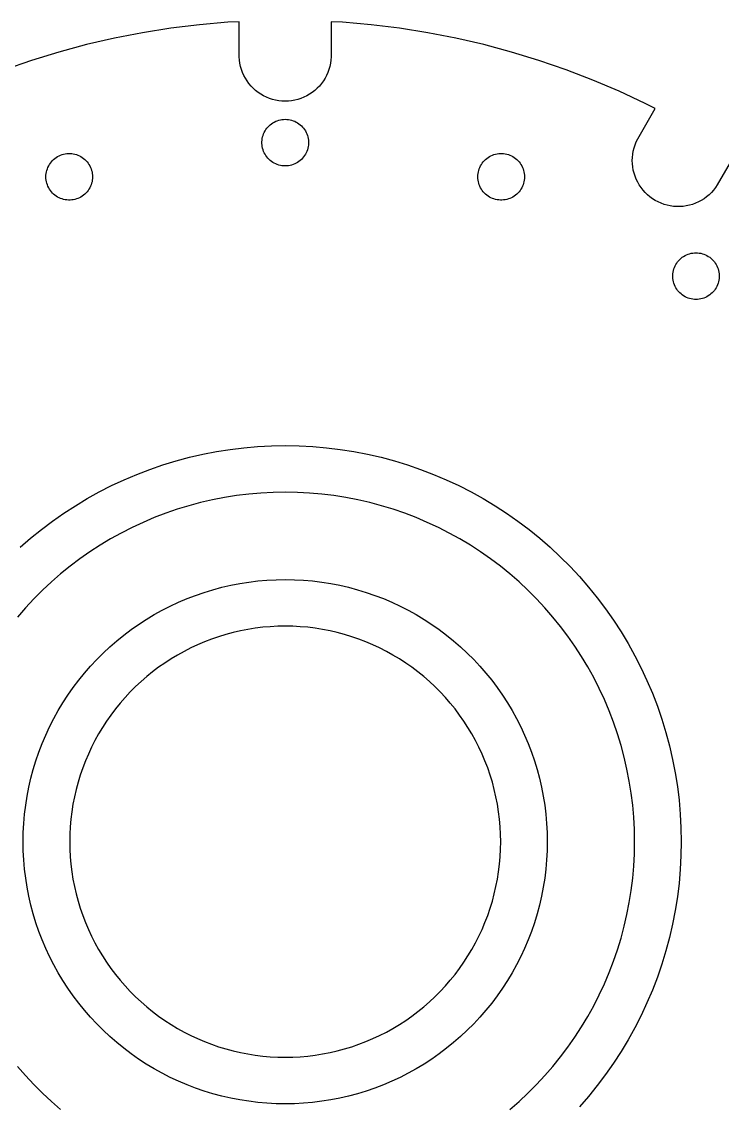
# Model space of a CAD drawing. Header units: metres. Extents: x -85 to 85, y -85 to 155.
# Drawn here: x -22.6 to 37.5, y -22.6 to 70.4 of the extents above; entities that cross this region are included whole.
import ezdxf

# ---------------------------------------------------------------- set-up
doc = ezdxf.new("R2010")
doc.units = ezdxf.units.M

msp = doc.modelspace()

# ---------------------------------------------------------------- linework, layer by layer
for p, q in [((-9.8117, 69.8139), (-12.2422, 69.4289)), ((-7.36926, 70.1138), (-9.8117, 69.8139)), ((-4.91783, 70.3283), (-7.36926, 70.1138)), ((-3.94759, 70.3791), (-4.91783, 70.3283)), ((-3.94759, 67.3621), (-3.94759, 70.3791)), ((4.91783, 70.3283), (3.94759, 70.3791)), ((3.94759, 70.3791), (3.94759, 67.3621)), ((7.36926, 70.1138), (4.91783, 70.3283)), ((9.8117, 69.8139), (7.36926, 70.1138)), ((12.2422, 69.4289), (9.8117, 69.8139)), ((-14.6578, 68.9594), (-17.0555, 68.4058)), ((-12.2422, 69.4289), (-14.6578, 68.9594)), ((14.6578, 68.9594), (12.2422, 69.4289)), ((17.0555, 68.4058), (14.6578, 68.9594)), ((-17.0555, 68.4058), (-19.4324, 67.7689)), ((19.4324, 67.7689), (17.0555, 68.4058)), ((-21.7857, 67.0495), (-24.1124, 66.2483)), ((-19.4324, 67.7689), (-21.7857, 67.0495)), ((-3.92836, 67.0871), (-3.94759, 67.3621)), ((-3.88999, 66.8141), (-3.92836, 67.0871)), ((3.92836, 67.0871), (3.88999, 66.8141)), ((3.94759, 67.3621), (3.92836, 67.0871)), ((21.7857, 67.0495), (19.4324, 67.7689)), ((24.1124, 66.2483), (21.7857, 67.0495)), ((-3.83267, 66.5444), (-3.88999, 66.8141)), ((-3.75667, 66.2794), (-3.83267, 66.5444)), ((-3.66238, 66.0203), (-3.75667, 66.2794)), ((3.75667, 66.2794), (3.66238, 66.0203)), ((3.83267, 66.5444), (3.75667, 66.2794)), ((3.88999, 66.8141), (3.83267, 66.5444)), ((26.4098, 65.3665), (24.1124, 66.2483)), ((-3.55024, 65.7684), (-3.66238, 66.0203)), ((-3.4208, 65.525), (-3.55024, 65.7684)), ((-3.2747, 65.2912), (-3.4208, 65.525)), ((-3.11264, 65.0681), (-3.2747, 65.2912)), ((3.2747, 65.2912), (3.11264, 65.0681)), ((3.4208, 65.525), (3.2747, 65.2912)), ((3.55024, 65.7684), (3.4208, 65.525)), ((3.66238, 66.0203), (3.55024, 65.7684)), ((28.6749, 64.405), (26.4098, 65.3665)), ((-2.93542, 64.8569), (-3.11264, 65.0681)), ((-2.7439, 64.6586), (-2.93542, 64.8569)), ((-2.53901, 64.4741), (-2.7439, 64.6586)), ((-2.32175, 64.3044), (-2.53901, 64.4741)), ((-2.09318, 64.1502), (-2.32175, 64.3044)), ((2.32175, 64.3044), (2.09318, 64.1502)), ((2.53901, 64.4741), (2.32175, 64.3044)), ((2.7439, 64.6586), (2.53901, 64.4741)), ((2.93542, 64.8569), (2.7439, 64.6586)), ((3.11264, 65.0681), (2.93542, 64.8569)), ((30.9052, 63.365), (28.6749, 64.405)), ((-1.85441, 64.0124), (-2.09318, 64.1502)), ((-1.60661, 63.8915), (-1.85441, 64.0124)), ((-1.35098, 63.7882), (-1.60661, 63.8915)), ((-1.08877, 63.703), (-1.35098, 63.7882)), ((-0.821251, 63.6363), (-1.08877, 63.703)), ((-0.549733, 63.5884), (-0.821251, 63.6363)), ((-0.275537, 63.5596), (-0.549733, 63.5884)), ((0, 63.55), (-0.275537, 63.5596)), ((0.275537, 63.5596), (0, 63.55)), ((0.549733, 63.5884), (0.275537, 63.5596)), ((0.821251, 63.6363), (0.549733, 63.5884)), ((1.08877, 63.703), (0.821251, 63.6363)), ((1.35098, 63.7882), (1.08877, 63.703)), ((1.60661, 63.8915), (1.35098, 63.7882)), ((1.85441, 64.0124), (1.60661, 63.8915)), ((2.09318, 64.1502), (1.85441, 64.0124)), ((31.7708, 62.9239), (30.9052, 63.365)), ((30.2624, 60.3111), (31.7708, 62.9239)), ((-1.48629, 61.3383), (-1.38932, 61.4387)), ((-1.38932, 61.4387), (-1.28557, 61.5321)), ((-1.28557, 61.5321), (-1.17557, 61.618)), ((-1.17557, 61.618), (-1.05984, 61.6961)), ((-1.05984, 61.6961), (-0.938943, 61.7659)), ((-0.938943, 61.7659), (-0.813473, 61.8271)), ((-0.813473, 61.8271), (-0.68404, 61.8794)), ((-0.68404, 61.8794), (-0.551274, 61.9225)), ((-0.551274, 61.9225), (-0.415823, 61.9563)), ((-0.415823, 61.9563), (-0.278346, 61.9805)), ((-0.278346, 61.9805), (-0.139512, 61.9951)), ((-0.139512, 61.9951), (0, 62)), ((0, 62), (0.139512, 61.9951)), ((0.139512, 61.9951), (0.278346, 61.9805)), ((0.278346, 61.9805), (0.415823, 61.9563)), ((0.415823, 61.9563), (0.551274, 61.9225)), ((0.551274, 61.9225), (0.68404, 61.8794)), ((0.68404, 61.8794), (0.813473, 61.8271)), ((0.813473, 61.8271), (0.938943, 61.7659)), ((0.938943, 61.7659), (1.05984, 61.6961)), ((1.05984, 61.6961), (1.17557, 61.618)), ((1.17557, 61.618), (1.28557, 61.5321)), ((1.28557, 61.5321), (1.38932, 61.4387)), ((1.38932, 61.4387), (1.48629, 61.3383)), ((-1.96961, 60.3473), (-1.94059, 60.4838)), ((-1.94059, 60.4838), (-1.90211, 60.618)), ((-1.90211, 60.618), (-1.85437, 60.7492)), ((-1.85437, 60.7492), (-1.79759, 60.8767)), ((-1.79759, 60.8767), (-1.73205, 61)), ((-1.73205, 61), (-1.65807, 61.1184)), ((-1.65807, 61.1184), (-1.57602, 61.2313)), ((-1.57602, 61.2313), (-1.48629, 61.3383)), ((1.48629, 61.3383), (1.57602, 61.2313)), ((1.57602, 61.2313), (1.65807, 61.1184)), ((1.65807, 61.1184), (1.73205, 61)), ((1.73205, 61), (1.79759, 60.8767)), ((1.79759, 60.8767), (1.85437, 60.7492)), ((1.85437, 60.7492), (1.90211, 60.618)), ((1.90211, 60.618), (1.94059, 60.4838)), ((1.94059, 60.4838), (1.96961, 60.3473)), ((-1.99878, 60.0698), (-1.98904, 60.2091)), ((-1.99878, 59.9302), (-1.99878, 60.0698)), ((-1.98904, 59.7909), (-1.99878, 59.9302)), ((-1.98904, 60.2091), (-1.96961, 60.3473)), ((-1.96961, 59.6527), (-1.98904, 59.7909)), ((-1.94059, 59.5162), (-1.96961, 59.6527)), ((1.96961, 59.6527), (1.94059, 59.5162)), ((1.96961, 60.3473), (1.98904, 60.2091)), ((1.98904, 59.7909), (1.96961, 59.6527)), ((1.98904, 60.2091), (1.99878, 60.0698)), ((1.99878, 59.9302), (1.98904, 59.7909)), ((1.99878, 60.0698), (1.99878, 59.9302)), ((29.8863, 59.278), (29.953, 59.5455)), ((29.953, 59.5455), (30.0382, 59.8077)), ((30.0382, 59.8077), (30.1415, 60.0633)), ((30.1415, 60.0633), (30.2624, 60.3111)), ((-19.8793, 58.5497), (-19.7723, 58.6394)), ((-19.7723, 58.6394), (-19.6594, 58.7215)), ((-19.6594, 58.7215), (-19.541, 58.7954)), ((-19.541, 58.7954), (-19.4178, 58.861)), ((-19.4178, 58.861), (-19.2902, 58.9178)), ((-19.2902, 58.9178), (-19.1591, 58.9655)), ((-19.1591, 58.9655), (-19.0249, 59.004)), ((-19.0249, 59.004), (-18.8883, 59.033)), ((-18.8883, 59.033), (-18.7501, 59.0524)), ((-18.7501, 59.0524), (-18.6108, 59.0622)), ((-18.6108, 59.0622), (-18.4712, 59.0622)), ((-18.4712, 59.0622), (-18.332, 59.0524)), ((-18.332, 59.0524), (-18.1937, 59.033)), ((-18.1937, 59.033), (-18.0572, 59.004)), ((-18.0572, 59.004), (-17.923, 58.9655)), ((-17.923, 58.9655), (-17.7918, 58.9178)), ((-17.7918, 58.9178), (-17.6643, 58.861)), ((-17.6643, 58.861), (-17.541, 58.7954)), ((-17.541, 58.7954), (-17.4226, 58.7215)), ((-17.4226, 58.7215), (-17.3097, 58.6394)), ((-17.3097, 58.6394), (-17.2028, 58.5497)), ((-1.90211, 59.382), (-1.94059, 59.5162)), ((-1.85437, 59.2508), (-1.90211, 59.382)), ((-1.79759, 59.1233), (-1.85437, 59.2508)), ((-1.73205, 59), (-1.79759, 59.1233)), ((-1.65807, 58.8816), (-1.73205, 59)), ((-1.57602, 58.7687), (-1.65807, 58.8816)), ((-1.48629, 58.6617), (-1.57602, 58.7687)), ((-1.38932, 58.5613), (-1.48629, 58.6617)), ((1.48629, 58.6617), (1.38932, 58.5613)), ((1.57602, 58.7687), (1.48629, 58.6617)), ((1.65807, 58.8816), (1.57602, 58.7687)), ((1.73205, 59), (1.65807, 58.8816)), ((1.79759, 59.1233), (1.73205, 59)), ((1.85437, 59.2508), (1.79759, 59.1233)), ((1.90211, 59.382), (1.85437, 59.2508)), ((1.94059, 59.5162), (1.90211, 59.382)), ((17.2028, 58.5497), (17.3097, 58.6394)), ((17.3097, 58.6394), (17.4226, 58.7215)), ((17.4226, 58.7215), (17.541, 58.7954)), ((17.541, 58.7954), (17.6643, 58.861)), ((17.6643, 58.861), (17.7918, 58.9178)), ((17.7918, 58.9178), (17.923, 58.9655)), ((17.923, 58.9655), (18.0572, 59.004)), ((18.0572, 59.004), (18.1937, 59.033)), ((18.1937, 59.033), (18.332, 59.0524)), ((18.332, 59.0524), (18.4712, 59.0622)), ((18.4712, 59.0622), (18.6108, 59.0622)), ((18.6108, 59.0622), (18.7501, 59.0524)), ((18.7501, 59.0524), (18.8883, 59.033)), ((18.8883, 59.033), (19.0249, 59.004)), ((19.0249, 59.004), (19.1591, 58.9655)), ((19.1591, 58.9655), (19.2902, 58.9178)), ((19.2902, 58.9178), (19.4178, 58.861)), ((19.4178, 58.861), (19.541, 58.7954)), ((19.541, 58.7954), (19.6594, 58.7215)), ((19.6594, 58.7215), (19.7723, 58.6394)), ((19.7723, 58.6394), (19.8793, 58.5497)), ((29.8, 58.4567), (29.8096, 58.7323)), ((29.8096, 58.7323), (29.8384, 59.0064)), ((29.8384, 59.0064), (29.8863, 59.278)), ((38.6083, 58.9763), (37.0998, 56.3635)), ((-20.4635, 57.6147), (-20.4204, 57.7474)), ((-20.4204, 57.7474), (-20.3681, 57.8769)), ((-20.3681, 57.8769), (-20.3069, 58.0023)), ((-20.3069, 58.0023), (-20.2371, 58.1232)), ((-20.2371, 58.1232), (-20.1591, 58.239)), ((-20.1591, 58.239), (-20.0731, 58.349)), ((-20.0731, 58.349), (-19.9797, 58.4527)), ((-19.9797, 58.4527), (-19.8793, 58.5497)), ((-17.2028, 58.5497), (-17.1023, 58.4527)), ((-17.1023, 58.4527), (-17.0089, 58.349)), ((-17.0089, 58.349), (-16.923, 58.239)), ((-16.923, 58.239), (-16.8449, 58.1232)), ((-16.8449, 58.1232), (-16.7751, 58.0023)), ((-16.7751, 58.0023), (-16.7139, 57.8769)), ((-16.7139, 57.8769), (-16.6616, 57.7474)), ((-16.6616, 57.7474), (-16.6185, 57.6147)), ((-1.28557, 58.4679), (-1.38932, 58.5613)), ((-1.17557, 58.382), (-1.28557, 58.4679)), ((-1.05984, 58.3039), (-1.17557, 58.382)), ((-0.938943, 58.2341), (-1.05984, 58.3039)), ((-0.813473, 58.1729), (-0.938943, 58.2341)), ((-0.68404, 58.1206), (-0.813473, 58.1729)), ((-0.551274, 58.0775), (-0.68404, 58.1206)), ((-0.415823, 58.0437), (-0.551274, 58.0775)), ((-0.278346, 58.0195), (-0.415823, 58.0437)), ((-0.139512, 58.0049), (-0.278346, 58.0195)), ((0, 58), (-0.139512, 58.0049)), ((0.139512, 58.0049), (0, 58)), ((0.278346, 58.0195), (0.139512, 58.0049)), ((0.415823, 58.0437), (0.278346, 58.0195)), ((0.551274, 58.0775), (0.415823, 58.0437)), ((0.68404, 58.1206), (0.551274, 58.0775)), ((0.813473, 58.1729), (0.68404, 58.1206)), ((0.938943, 58.2341), (0.813473, 58.1729)), ((1.05984, 58.3039), (0.938943, 58.2341)), ((1.17557, 58.382), (1.05984, 58.3039)), ((1.28557, 58.4679), (1.17557, 58.382)), ((1.38932, 58.5613), (1.28557, 58.4679)), ((16.6185, 57.6147), (16.6616, 57.7474)), ((16.6616, 57.7474), (16.7139, 57.8769)), ((16.7139, 57.8769), (16.7751, 58.0023)), ((16.7751, 58.0023), (16.8449, 58.1232)), ((16.8449, 58.1232), (16.923, 58.239)), ((16.923, 58.239), (17.0089, 58.349)), ((17.0089, 58.349), (17.1023, 58.4527)), ((17.1023, 58.4527), (17.2028, 58.5497)), ((19.8793, 58.5497), (19.9797, 58.4527)), ((19.9797, 58.4527), (20.0731, 58.349)), ((20.0731, 58.349), (20.1591, 58.239)), ((20.1591, 58.239), (20.2371, 58.1232)), ((20.2371, 58.1232), (20.3069, 58.0023)), ((20.3069, 58.0023), (20.3681, 57.8769)), ((20.3681, 57.8769), (20.4204, 57.7474)), ((20.4204, 57.7474), (20.4635, 57.6147)), ((29.8096, 58.1812), (29.8, 58.4567)), ((29.8384, 57.907), (29.8096, 58.1812)), ((29.8863, 57.6355), (29.8384, 57.907)), ((-20.541, 57.0634), (-20.5361, 57.2029)), ((-20.5361, 56.9239), (-20.541, 57.0634)), ((-20.5361, 57.2029), (-20.5216, 57.3417)), ((-20.5216, 56.785), (-20.5361, 56.9239)), ((-20.5216, 57.3417), (-20.4973, 57.4792)), ((-20.4973, 56.6476), (-20.5216, 56.785)), ((-20.4973, 57.4792), (-20.4635, 57.6147)), ((-16.6185, 57.6147), (-16.5847, 57.4792)), ((-16.5847, 57.4792), (-16.5605, 57.3417)), ((-16.5605, 56.785), (-16.5847, 56.6476)), ((-16.5605, 57.3417), (-16.5459, 57.2029)), ((-16.5459, 56.9239), (-16.5605, 56.785)), ((-16.5459, 57.2029), (-16.541, 57.0634)), ((-16.541, 57.0634), (-16.5459, 56.9239)), ((16.541, 57.0634), (16.5459, 57.2029)), ((16.5459, 56.9239), (16.541, 57.0634)), ((16.5459, 57.2029), (16.5605, 57.3417)), ((16.5605, 56.785), (16.5459, 56.9239)), ((16.5605, 57.3417), (16.5847, 57.4792)), ((16.5847, 56.6476), (16.5605, 56.785)), ((16.5847, 57.4792), (16.6185, 57.6147)), ((20.4635, 57.6147), (20.4973, 57.4792)), ((20.4973, 57.4792), (20.5216, 57.3417)), ((20.5216, 56.785), (20.4973, 56.6476)), ((20.5216, 57.3417), (20.5361, 57.2029)), ((20.5361, 56.9239), (20.5216, 56.785)), ((20.5361, 57.2029), (20.541, 57.0634)), ((20.541, 57.0634), (20.5361, 56.9239)), ((29.953, 57.3679), (29.8863, 57.6355)), ((30.0382, 57.1057), (29.953, 57.3679)), ((30.1415, 56.8501), (30.0382, 57.1057)), ((30.2624, 56.6023), (30.1415, 56.8501)), ((-20.4635, 56.5121), (-20.4973, 56.6476)), ((-20.4204, 56.3794), (-20.4635, 56.5121)), ((-20.3681, 56.2499), (-20.4204, 56.3794)), ((-20.3069, 56.1244), (-20.3681, 56.2499)), ((-20.2371, 56.0036), (-20.3069, 56.1244)), ((-20.1591, 55.8878), (-20.2371, 56.0036)), ((-20.0731, 55.7778), (-20.1591, 55.8878)), ((-16.923, 55.8878), (-17.0089, 55.7778)), ((-16.8449, 56.0036), (-16.923, 55.8878)), ((-16.7751, 56.1244), (-16.8449, 56.0036)), ((-16.7139, 56.2499), (-16.7751, 56.1244)), ((-16.6616, 56.3794), (-16.7139, 56.2499)), ((-16.6185, 56.5121), (-16.6616, 56.3794)), ((-16.5847, 56.6476), (-16.6185, 56.5121)), ((16.6185, 56.5121), (16.5847, 56.6476)), ((16.6616, 56.3794), (16.6185, 56.5121)), ((16.7139, 56.2499), (16.6616, 56.3794)), ((16.7751, 56.1244), (16.7139, 56.2499)), ((16.8449, 56.0036), (16.7751, 56.1244)), ((16.923, 55.8878), (16.8449, 56.0036)), ((17.0089, 55.7778), (16.923, 55.8878)), ((20.1591, 55.8878), (20.0731, 55.7778)), ((20.2371, 56.0036), (20.1591, 55.8878)), ((20.3069, 56.1244), (20.2371, 56.0036)), ((20.3681, 56.2499), (20.3069, 56.1244)), ((20.4204, 56.3794), (20.3681, 56.2499)), ((20.4635, 56.5121), (20.4204, 56.3794)), ((20.4973, 56.6476), (20.4635, 56.5121)), ((30.4002, 56.3635), (30.2624, 56.6023)), ((30.5544, 56.135), (30.4002, 56.3635)), ((30.7241, 55.9177), (30.5544, 56.135)), ((30.9086, 55.7128), (30.7241, 55.9177)), ((36.7759, 55.9177), (36.5914, 55.7128)), ((36.9456, 56.135), (36.7759, 55.9177)), ((37.0998, 56.3635), (36.9456, 56.135)), ((-19.9797, 55.6741), (-20.0731, 55.7778)), ((-19.8793, 55.5771), (-19.9797, 55.6741)), ((-19.7723, 55.4874), (-19.8793, 55.5771)), ((-19.6594, 55.4053), (-19.7723, 55.4874)), ((-19.541, 55.3313), (-19.6594, 55.4053)), ((-19.4178, 55.2658), (-19.541, 55.3313)), ((-19.2902, 55.209), (-19.4178, 55.2658)), ((-19.1591, 55.1613), (-19.2902, 55.209)), ((-19.0249, 55.1228), (-19.1591, 55.1613)), ((-18.8883, 55.0938), (-19.0249, 55.1228)), ((-18.7501, 55.0743), (-18.8883, 55.0938)), ((-18.6108, 55.0646), (-18.7501, 55.0743)), ((-18.4712, 55.0646), (-18.6108, 55.0646)), ((-18.332, 55.0743), (-18.4712, 55.0646)), ((-18.1937, 55.0938), (-18.332, 55.0743)), ((-18.0572, 55.1228), (-18.1937, 55.0938)), ((-17.923, 55.1613), (-18.0572, 55.1228)), ((-17.7918, 55.209), (-17.923, 55.1613)), ((-17.6643, 55.2658), (-17.7918, 55.209)), ((-17.541, 55.3313), (-17.6643, 55.2658)), ((-17.4226, 55.4053), (-17.541, 55.3313)), ((-17.3097, 55.4874), (-17.4226, 55.4053)), ((-17.2028, 55.5771), (-17.3097, 55.4874)), ((-17.1023, 55.6741), (-17.2028, 55.5771)), ((-17.0089, 55.7778), (-17.1023, 55.6741)), ((17.1023, 55.6741), (17.0089, 55.7778)), ((17.2028, 55.5771), (17.1023, 55.6741)), ((17.3097, 55.4874), (17.2028, 55.5771)), ((17.4226, 55.4053), (17.3097, 55.4874)), ((17.541, 55.3313), (17.4226, 55.4053)), ((17.6643, 55.2658), (17.541, 55.3313)), ((17.7918, 55.209), (17.6643, 55.2658)), ((17.923, 55.1613), (17.7918, 55.209)), ((18.0572, 55.1228), (17.923, 55.1613)), ((18.1937, 55.0938), (18.0572, 55.1228)), ((18.332, 55.0743), (18.1937, 55.0938)), ((18.4712, 55.0646), (18.332, 55.0743)), ((18.6108, 55.0646), (18.4712, 55.0646)), ((18.7501, 55.0743), (18.6108, 55.0646)), ((18.8883, 55.0938), (18.7501, 55.0743)), ((19.0249, 55.1228), (18.8883, 55.0938)), ((19.1591, 55.1613), (19.0249, 55.1228)), ((19.2902, 55.209), (19.1591, 55.1613)), ((19.4178, 55.2658), (19.2902, 55.209)), ((19.541, 55.3313), (19.4178, 55.2658)), ((19.6594, 55.4053), (19.541, 55.3313)), ((19.7723, 55.4874), (19.6594, 55.4053)), ((19.8793, 55.5771), (19.7723, 55.4874)), ((19.9797, 55.6741), (19.8793, 55.5771)), ((20.0731, 55.7778), (19.9797, 55.6741)), ((31.1069, 55.5213), (30.9086, 55.7128)), ((31.3181, 55.3441), (31.1069, 55.5213)), ((31.5412, 55.182), (31.3181, 55.3441)), ((31.775, 55.0359), (31.5412, 55.182)), ((32.0184, 54.9065), (31.775, 55.0359)), ((32.2703, 54.7943), (32.0184, 54.9065)), ((35.4816, 54.9065), (35.2297, 54.7943)), ((35.725, 55.0359), (35.4816, 54.9065)), ((35.9588, 55.182), (35.725, 55.0359)), ((36.1819, 55.3441), (35.9588, 55.182)), ((36.3931, 55.5213), (36.1819, 55.3441)), ((36.5914, 55.7128), (36.3931, 55.5213)), ((32.5294, 54.7), (32.2703, 54.7943)), ((32.7944, 54.624), (32.5294, 54.7)), ((33.0641, 54.5667), (32.7944, 54.624)), ((33.3371, 54.5284), (33.0641, 54.5667)), ((33.6121, 54.5091), (33.3371, 54.5284)), ((33.8879, 54.5091), (33.6121, 54.5091)), ((34.1629, 54.5284), (33.8879, 54.5091)), ((34.4359, 54.5667), (34.1629, 54.5284)), ((34.7056, 54.624), (34.4359, 54.5667)), ((34.9706, 54.7), (34.7056, 54.624)), ((35.2297, 54.7943), (34.9706, 54.7)), ((34.0915, 50.1591), (34.2073, 50.2371)), ((34.2073, 50.2371), (34.3282, 50.3069)), ((34.3282, 50.3069), (34.4536, 50.3681)), ((34.4536, 50.3681), (34.5831, 50.4204)), ((34.5831, 50.4204), (34.7158, 50.4635)), ((34.7158, 50.4635), (34.8513, 50.4973)), ((34.8513, 50.4973), (34.9888, 50.5216)), ((34.9888, 50.5216), (35.1276, 50.5361)), ((35.1276, 50.5361), (35.2671, 50.541)), ((35.2671, 50.541), (35.4066, 50.5361)), ((35.4066, 50.5361), (35.5455, 50.5216)), ((35.5455, 50.5216), (35.6829, 50.4973)), ((35.6829, 50.4973), (35.8184, 50.4635)), ((35.8184, 50.4635), (35.9512, 50.4204)), ((35.9512, 50.4204), (36.0806, 50.3681)), ((36.0806, 50.3681), (36.2061, 50.3069)), ((36.2061, 50.3069), (36.327, 50.2371)), ((36.327, 50.2371), (36.4427, 50.1591)), ((33.4127, 49.2902), (33.4695, 49.4178)), ((33.4695, 49.4178), (33.5351, 49.541)), ((33.5351, 49.541), (33.609, 49.6594)), ((33.609, 49.6594), (33.6911, 49.7723)), ((33.6911, 49.7723), (33.7808, 49.8793)), ((33.7808, 49.8793), (33.8778, 49.9797)), ((33.8778, 49.9797), (33.9815, 50.0731)), ((33.9815, 50.0731), (34.0915, 50.1591)), ((36.4427, 50.1591), (36.5527, 50.0731)), ((36.5527, 50.0731), (36.6564, 49.9797)), ((36.6564, 49.9797), (36.7534, 49.8793)), ((36.7534, 49.8793), (36.8431, 49.7723)), ((36.8431, 49.7723), (36.9252, 49.6594)), ((36.9252, 49.6594), (36.9992, 49.541)), ((36.9992, 49.541), (37.0647, 49.4178)), ((37.0647, 49.4178), (37.1215, 49.2902)), ((33.2683, 48.6108), (33.2781, 48.7501)), ((33.2683, 48.4712), (33.2683, 48.6108)), ((33.2781, 48.332), (33.2683, 48.4712)), ((33.2781, 48.7501), (33.2975, 48.8883)), ((33.2975, 48.8883), (33.3265, 49.0249)), ((33.3265, 49.0249), (33.365, 49.1591)), ((33.365, 49.1591), (33.4127, 49.2902)), ((37.1215, 49.2902), (37.1692, 49.1591)), ((37.1692, 49.1591), (37.2077, 49.0249)), ((37.2077, 49.0249), (37.2367, 48.8883)), ((37.2367, 48.8883), (37.2562, 48.7501)), ((37.2562, 48.7501), (37.2659, 48.6108)), ((37.2659, 48.4712), (37.2562, 48.332)), ((37.2659, 48.6108), (37.2659, 48.4712)), ((33.2975, 48.1937), (33.2781, 48.332)), ((33.3265, 48.0572), (33.2975, 48.1937)), ((33.365, 47.923), (33.3265, 48.0572)), ((33.4127, 47.7918), (33.365, 47.923)), ((33.4695, 47.6643), (33.4127, 47.7918)), ((33.5351, 47.541), (33.4695, 47.6643)), ((33.609, 47.4226), (33.5351, 47.541)), ((36.9992, 47.541), (36.9252, 47.4226)), ((37.0647, 47.6643), (36.9992, 47.541)), ((37.1215, 47.7918), (37.0647, 47.6643)), ((37.1692, 47.923), (37.1215, 47.7918)), ((37.2077, 48.0572), (37.1692, 47.923)), ((37.2367, 48.1937), (37.2077, 48.0572)), ((37.2562, 48.332), (37.2367, 48.1937)), ((33.6911, 47.3097), (33.609, 47.4226)), ((33.7808, 47.2028), (33.6911, 47.3097)), ((33.8778, 47.1023), (33.7808, 47.2028)), ((33.9815, 47.0089), (33.8778, 47.1023)), ((34.0915, 46.923), (33.9815, 47.0089)), ((34.2073, 46.8449), (34.0915, 46.923)), ((34.3282, 46.7751), (34.2073, 46.8449)), ((34.4536, 46.7139), (34.3282, 46.7751)), ((34.5831, 46.6616), (34.4536, 46.7139)), ((34.7158, 46.6185), (34.5831, 46.6616)), ((34.8513, 46.5847), (34.7158, 46.6185)), ((34.9888, 46.5605), (34.8513, 46.5847)), ((35.1276, 46.5459), (34.9888, 46.5605)), ((35.2671, 46.541), (35.1276, 46.5459)), ((35.4066, 46.5459), (35.2671, 46.541)), ((35.5455, 46.5605), (35.4066, 46.5459)), ((35.6829, 46.5847), (35.5455, 46.5605)), ((35.8184, 46.6185), (35.6829, 46.5847)), ((35.9512, 46.6616), (35.8184, 46.6185)), ((36.0806, 46.7139), (35.9512, 46.6616)), ((36.2061, 46.7751), (36.0806, 46.7139)), ((36.327, 46.8449), (36.2061, 46.7751)), ((36.4427, 46.923), (36.327, 46.8449)), ((36.5527, 47.0089), (36.4427, 46.923)), ((36.6564, 47.1023), (36.5527, 47.0089)), ((36.7534, 47.2028), (36.6564, 47.1023)), ((36.8431, 47.3097), (36.7534, 47.2028)), ((36.9252, 47.4226), (36.8431, 47.3097)), ((-7.069, 33.257), (-5.90404, 33.4835)), ((-5.90404, 33.4835), (-4.73188, 33.6691)), ((-4.73188, 33.6691), (-3.55397, 33.8137)), ((-3.55397, 33.8137), (-2.37172, 33.9172)), ((-2.37172, 33.9172), (-1.18658, 33.9793)), ((-1.18658, 33.9793), (0, 34)), ((0, 34), (1.18658, 33.9793)), ((1.18658, 33.9793), (2.37172, 33.9172)), ((2.37172, 33.9172), (3.55397, 33.8137)), ((3.55397, 33.8137), (4.73188, 33.6691)), ((4.73188, 33.6691), (5.90404, 33.4835)), ((5.90404, 33.4835), (7.069, 33.257)), ((-10.5066, 32.3359), (-9.37167, 32.6829)), ((-9.37167, 32.6829), (-8.22534, 32.9901)), ((-8.22534, 32.9901), (-7.069, 33.257)), ((7.069, 33.257), (8.22534, 32.9901)), ((8.22534, 32.9901), (9.37167, 32.6829)), ((9.37167, 32.6829), (10.5066, 32.3359)), ((-12.7366, 31.5243), (-11.6287, 31.9495)), ((-11.6287, 31.9495), (-10.5066, 32.3359)), ((10.5066, 32.3359), (11.6287, 31.9495)), ((11.6287, 31.9495), (12.7366, 31.5243)), ((-14.9046, 30.559), (-13.829, 31.0605)), ((-13.829, 31.0605), (-12.7366, 31.5243)), ((12.7366, 31.5243), (13.829, 31.0605)), ((13.829, 31.0605), (14.9046, 30.559)), ((-17, 29.4449), (-15.962, 30.0202)), ((-15.962, 30.0202), (-14.9046, 30.559)), ((-3.13585, 29.8357), (-4.17519, 29.708)), ((-2.09269, 29.9269), (-3.13585, 29.8357)), ((-1.04698, 29.9817), (-2.09269, 29.9269)), ((0, 30), (-1.04698, 29.9817)), ((1.04698, 29.9817), (0, 30)), ((2.09269, 29.9269), (1.04698, 29.9817)), ((3.13585, 29.8357), (2.09269, 29.9269)), ((4.17519, 29.708), (3.13585, 29.8357)), ((14.9046, 30.559), (15.962, 30.0202)), ((15.962, 30.0202), (17, 29.4449)), ((-19.0126, 28.1873), (-18.0173, 28.8336)), ((-18.0173, 28.8336), (-17, 29.4449)), ((-8.26912, 28.8379), (-9.27051, 28.5317)), ((-7.25766, 29.1089), (-8.26912, 28.8379)), ((-6.23735, 29.3444), (-7.25766, 29.1089)), ((-5.20944, 29.5442), (-6.23735, 29.3444)), ((-4.17519, 29.708), (-5.20944, 29.5442)), ((5.20944, 29.5442), (4.17519, 29.708)), ((6.23735, 29.3444), (5.20944, 29.5442)), ((7.25766, 29.1089), (6.23735, 29.3444)), ((8.26912, 28.8379), (7.25766, 29.1089)), ((9.27051, 28.5317), (8.26912, 28.8379)), ((17, 29.4449), (18.0173, 28.8336)), ((18.0173, 28.8336), (19.0126, 28.1873)), ((-19.9847, 27.5066), (-19.0126, 28.1873)), ((-10.2606, 28.1908), (-11.2382, 27.8155)), ((-9.27051, 28.5317), (-10.2606, 28.1908)), ((10.2606, 28.1908), (9.27051, 28.5317)), ((11.2382, 27.8155), (10.2606, 28.1908)), ((19.0126, 28.1873), (19.9847, 27.5066)), ((-20.9325, 26.7924), (-19.9847, 27.5066)), ((-12.2021, 27.4064), (-13.1511, 26.9638)), ((-11.2382, 27.8155), (-12.2021, 27.4064)), ((12.2021, 27.4064), (11.2382, 27.8155)), ((13.1511, 26.9638), (12.2021, 27.4064)), ((19.9847, 27.5066), (20.9325, 26.7924)), ((-22.7504, 25.2669), (-21.8548, 26.0455)), ((-21.8548, 26.0455), (-20.9325, 26.7924)), ((-14.0841, 26.4884), (-15, 25.9808)), ((-13.1511, 26.9638), (-14.0841, 26.4884)), ((14.0841, 26.4884), (13.1511, 26.9638)), ((15, 25.9808), (14.0841, 26.4884)), ((20.9325, 26.7924), (21.8548, 26.0455)), ((21.8548, 26.0455), (22.7504, 25.2669)), ((-15.8976, 25.4414), (-16.7758, 24.8711)), ((-15, 25.9808), (-15.8976, 25.4414)), ((15.8976, 25.4414), (15, 25.9808)), ((16.7758, 24.8711), (15.8976, 25.4414)), ((22.7504, 25.2669), (23.6184, 24.4576)), ((-17.6336, 24.2705), (-18.4698, 23.6403)), ((-16.7758, 24.8711), (-17.6336, 24.2705)), ((17.6336, 24.2705), (16.7758, 24.8711)), ((18.4698, 23.6403), (17.6336, 24.2705)), ((23.6184, 24.4576), (24.4576, 23.6184)), ((-18.4698, 23.6403), (-19.2836, 22.9813)), ((19.2836, 22.9813), (18.4698, 23.6403)), ((24.4576, 23.6184), (25.2669, 22.7504)), ((-19.2836, 22.9813), (-20.0739, 22.2943)), ((-3.13139, 22.281), (-2.35189, 22.3767)), ((-2.35189, 22.3767), (-1.56952, 22.4452)), ((-1.56952, 22.4452), (-0.785238, 22.4863)), ((-0.785238, 22.4863), (0, 22.5)), ((0, 22.5), (0.785238, 22.4863)), ((0.785238, 22.4863), (1.56952, 22.4452)), ((1.56952, 22.4452), (2.35189, 22.3767)), ((2.35189, 22.3767), (3.13139, 22.281)), ((20.0739, 22.2943), (19.2836, 22.9813)), ((25.2669, 22.7504), (26.0455, 21.8548)), ((-20.8398, 21.5802), (-21.5802, 20.8398)), ((-20.0739, 22.2943), (-20.8398, 21.5802)), ((-7.69545, 21.1431), (-6.95288, 21.3988)), ((-6.95288, 21.3988), (-6.20184, 21.6284)), ((-6.20184, 21.6284), (-5.44324, 21.8317)), ((-5.44324, 21.8317), (-4.67801, 22.0083)), ((-4.67801, 22.0083), (-3.90708, 22.1582)), ((-3.90708, 22.1582), (-3.13139, 22.281)), ((3.13139, 22.281), (3.90708, 22.1582)), ((3.90708, 22.1582), (4.67801, 22.0083)), ((4.67801, 22.0083), (5.44324, 21.8317)), ((5.44324, 21.8317), (6.20184, 21.6284)), ((6.20184, 21.6284), (6.95288, 21.3988)), ((6.95288, 21.3988), (7.69545, 21.1431)), ((20.8398, 21.5802), (20.0739, 22.2943)), ((21.5802, 20.8398), (20.8398, 21.5802)), ((26.0455, 21.8548), (26.7924, 20.9325)), ((-21.5802, 20.8398), (-22.2943, 20.0739)), ((-9.86335, 20.2229), (-9.15157, 20.5548)), ((-9.15157, 20.5548), (-8.42865, 20.8616)), ((-8.42865, 20.8616), (-7.69545, 21.1431)), ((7.69545, 21.1431), (8.42865, 20.8616)), ((8.42865, 20.8616), (9.15157, 20.5548)), ((9.15157, 20.5548), (9.86335, 20.2229)), ((22.2943, 20.0739), (21.5802, 20.8398)), ((26.7924, 20.9325), (27.5066, 19.9847)), ((-22.2943, 20.0739), (-22.9813, 19.2836)), ((-11.25, 19.4856), (-10.5631, 19.8663)), ((-10.5631, 19.8663), (-9.86335, 20.2229)), ((9.86335, 20.2229), (10.5631, 19.8663)), ((10.5631, 19.8663), (11.25, 19.4856)), ((22.9813, 19.2836), (22.2943, 20.0739)), ((27.5066, 19.9847), (28.1873, 19.0126)), ((-13.2252, 18.2029), (-12.5818, 18.6533)), ((-12.5818, 18.6533), (-11.9232, 19.0811)), ((-11.9232, 19.0811), (-11.25, 19.4856)), ((11.25, 19.4856), (11.9232, 19.0811)), ((11.9232, 19.0811), (12.5818, 18.6533)), ((12.5818, 18.6533), (13.2252, 18.2029)), ((23.6403, 18.4698), (22.9813, 19.2836)), ((28.1873, 19.0126), (28.8336, 18.0173)), ((-14.4627, 17.236), (-13.8524, 17.7302)), ((-13.8524, 17.7302), (-13.2252, 18.2029)), ((-5.09929, 17.7833), (-5.71681, 17.5945)), ((-4.47555, 17.9505), (-5.09929, 17.7833)), ((-3.84637, 18.0957), (-4.47555, 17.9505)), ((-3.21249, 18.2189), (-3.84637, 18.0957)), ((-2.5747, 18.32), (-3.21249, 18.2189)), ((-1.93378, 18.3987), (-2.5747, 18.32)), ((-1.29049, 18.4549), (-1.93378, 18.3987)), ((-0.64564, 18.4887), (-1.29049, 18.4549)), ((0, 18.5), (-0.64564, 18.4887)), ((0.64564, 18.4887), (0, 18.5)), ((1.29049, 18.4549), (0.64564, 18.4887)), ((1.93378, 18.3987), (1.29049, 18.4549)), ((2.5747, 18.32), (1.93378, 18.3987)), ((3.21249, 18.2189), (2.5747, 18.32)), ((3.84637, 18.0957), (3.21249, 18.2189)), ((4.47555, 17.9505), (3.84637, 18.0957)), ((5.09929, 17.7833), (4.47555, 17.9505)), ((5.71681, 17.5945), (5.09929, 17.7833)), ((13.2252, 18.2029), (13.8524, 17.7302)), ((13.8524, 17.7302), (14.4627, 17.236)), ((24.2705, 17.6336), (23.6403, 18.4698)), ((28.8336, 18.0173), (29.4449, 17)), ((-15.0554, 16.7208), (-14.4627, 17.236)), ((-7.52463, 16.9006), (-8.10987, 16.6277)), ((-6.93022, 17.1529), (-7.52463, 16.9006)), ((-6.32737, 17.3843), (-6.93022, 17.1529)), ((-5.71681, 17.5945), (-6.32737, 17.3843)), ((6.32737, 17.3843), (5.71681, 17.5945)), ((6.93022, 17.1529), (6.32737, 17.3843)), ((7.52463, 16.9006), (6.93022, 17.1529)), ((8.10987, 16.6277), (7.52463, 16.9006)), ((14.4627, 17.236), (15.0554, 16.7208)), ((24.8711, 16.7758), (24.2705, 17.6336)), ((25.4414, 15.8976), (24.8711, 16.7758)), ((29.4449, 17), (30.0202, 15.962)), ((-16.1851, 15.6298), (-15.6298, 16.1851)), ((-15.6298, 16.1851), (-15.0554, 16.7208)), ((-9.25, 16.0215), (-9.80351, 15.6889)), ((-8.68522, 16.3345), (-9.25, 16.0215)), ((-8.10987, 16.6277), (-8.68522, 16.3345)), ((8.68522, 16.3345), (8.10987, 16.6277)), ((9.25, 16.0215), (8.68522, 16.3345)), ((9.80351, 15.6889), (9.25, 16.0215)), ((15.0554, 16.7208), (15.6298, 16.1851)), ((15.6298, 16.1851), (16.1851, 15.6298)), ((25.9808, 15), (25.4414, 15.8976)), ((30.0202, 15.962), (30.559, 14.9046)), ((-17.236, 14.4627), (-16.7208, 15.0554)), ((-16.7208, 15.0554), (-16.1851, 15.6298)), ((-10.874, 14.9668), (-11.3897, 14.5782)), ((-10.3451, 15.3372), (-10.874, 14.9668)), ((-9.80351, 15.6889), (-10.3451, 15.3372)), ((10.3451, 15.3372), (9.80351, 15.6889)), ((10.874, 14.9668), (10.3451, 15.3372)), ((11.3897, 14.5782), (10.874, 14.9668)), ((16.1851, 15.6298), (16.7208, 15.0554)), ((16.7208, 15.0554), (17.236, 14.4627)), ((26.4884, 14.0841), (25.9808, 15)), ((30.559, 14.9046), (31.0605, 13.829)), ((-17.7302, 13.8524), (-17.236, 14.4627)), ((-11.8916, 14.1718), (-12.3789, 13.7482)), ((-11.3897, 14.5782), (-11.8916, 14.1718)), ((11.8916, 14.1718), (11.3897, 14.5782)), ((12.3789, 13.7482), (11.8916, 14.1718)), ((17.236, 14.4627), (17.7302, 13.8524)), ((26.9638, 13.1511), (26.4884, 14.0841)), ((-18.6533, 12.5818), (-18.2029, 13.2252)), ((-18.2029, 13.2252), (-17.7302, 13.8524)), ((-12.8512, 13.3078), (-13.3078, 12.8512)), ((-12.3789, 13.7482), (-12.8512, 13.3078)), ((12.8512, 13.3078), (12.3789, 13.7482)), ((13.3078, 12.8512), (12.8512, 13.3078)), ((17.7302, 13.8524), (18.2029, 13.2252)), ((18.2029, 13.2252), (18.6533, 12.5818)), ((27.4064, 12.2021), (26.9638, 13.1511)), ((31.0605, 13.829), (31.5243, 12.7366)), ((-19.0811, 11.9232), (-18.6533, 12.5818)), ((-13.7482, 12.3789), (-14.1718, 11.8916)), ((-13.3078, 12.8512), (-13.7482, 12.3789)), ((13.7482, 12.3789), (13.3078, 12.8512)), ((14.1718, 11.8916), (13.7482, 12.3789)), ((18.6533, 12.5818), (19.0811, 11.9232)), ((27.8155, 11.2382), (27.4064, 12.2021)), ((31.5243, 12.7366), (31.9495, 11.6287)), ((-19.8663, 10.5631), (-19.4856, 11.25)), ((-19.4856, 11.25), (-19.0811, 11.9232)), ((-14.5782, 11.3897), (-14.9668, 10.874)), ((-14.1718, 11.8916), (-14.5782, 11.3897)), ((14.5782, 11.3897), (14.1718, 11.8916)), ((14.9668, 10.874), (14.5782, 11.3897)), ((19.0811, 11.9232), (19.4856, 11.25)), ((19.4856, 11.25), (19.8663, 10.5631)), ((28.1908, 10.2606), (27.8155, 11.2382)), ((31.9495, 11.6287), (32.3359, 10.5066)), ((-20.2229, 9.86335), (-19.8663, 10.5631)), ((-15.3372, 10.3451), (-15.6889, 9.80351)), ((-14.9668, 10.874), (-15.3372, 10.3451)), ((15.3372, 10.3451), (14.9668, 10.874)), ((15.6889, 9.80351), (15.3372, 10.3451)), ((19.8663, 10.5631), (20.2229, 9.86335)), ((28.5317, 9.27051), (28.1908, 10.2606)), ((32.3359, 10.5066), (32.6829, 9.37167)), ((-20.5548, 9.15157), (-20.2229, 9.86335)), ((-15.6889, 9.80351), (-16.0215, 9.25)), ((16.0215, 9.25), (15.6889, 9.80351)), ((20.2229, 9.86335), (20.5548, 9.15157)), ((32.6829, 9.37167), (32.9901, 8.22534)), ((-21.1431, 7.69545), (-20.8616, 8.42865)), ((-20.8616, 8.42865), (-20.5548, 9.15157)), ((-16.3345, 8.68522), (-16.6277, 8.10987)), ((-16.0215, 9.25), (-16.3345, 8.68522)), ((16.3345, 8.68522), (16.0215, 9.25)), ((16.6277, 8.10987), (16.3345, 8.68522)), ((20.5548, 9.15157), (20.8616, 8.42865)), ((20.8616, 8.42865), (21.1431, 7.69545)), ((28.8379, 8.26912), (28.5317, 9.27051)), ((-21.3988, 6.95288), (-21.1431, 7.69545)), ((-16.9006, 7.52463), (-17.1529, 6.93022)), ((-16.6277, 8.10987), (-16.9006, 7.52463)), ((16.9006, 7.52463), (16.6277, 8.10987)), ((17.1529, 6.93022), (16.9006, 7.52463)), ((21.1431, 7.69545), (21.3988, 6.95288)), ((29.1089, 7.25766), (28.8379, 8.26912)), ((32.9901, 8.22534), (33.257, 7.069)), ((-21.6284, 6.20184), (-21.3988, 6.95288)), ((-17.1529, 6.93022), (-17.3843, 6.32737)), ((17.3843, 6.32737), (17.1529, 6.93022)), ((21.3988, 6.95288), (21.6284, 6.20184)), ((29.3444, 6.23735), (29.1089, 7.25766)), ((33.257, 7.069), (33.4835, 5.90404)), ((-21.8317, 5.44324), (-21.6284, 6.20184)), ((-17.5945, 5.71681), (-17.7833, 5.09929)), ((-17.3843, 6.32737), (-17.5945, 5.71681)), ((17.5945, 5.71681), (17.3843, 6.32737)), ((17.7833, 5.09929), (17.5945, 5.71681)), ((21.6284, 6.20184), (21.8317, 5.44324)), ((29.5442, 5.20944), (29.3444, 6.23735)), ((33.4835, 5.90404), (33.6691, 4.73188)), ((-22.1582, 3.90708), (-22.0083, 4.67801)), ((-22.0083, 4.67801), (-21.8317, 5.44324)), ((-17.7833, 5.09929), (-17.9505, 4.47555)), ((17.9505, 4.47555), (17.7833, 5.09929)), ((21.8317, 5.44324), (22.0083, 4.67801)), ((22.0083, 4.67801), (22.1582, 3.90708)), ((29.708, 4.17519), (29.5442, 5.20944)), ((33.6691, 4.73188), (33.8137, 3.55397)), ((-22.281, 3.13139), (-22.1582, 3.90708)), ((-18.0957, 3.84637), (-18.2189, 3.21249)), ((-17.9505, 4.47555), (-18.0957, 3.84637)), ((18.0957, 3.84637), (17.9505, 4.47555)), ((18.2189, 3.21249), (18.0957, 3.84637)), ((22.1582, 3.90708), (22.281, 3.13139)), ((29.8357, 3.13585), (29.708, 4.17519)), ((-22.3767, 2.35189), (-22.281, 3.13139)), ((-18.2189, 3.21249), (-18.32, 2.5747)), ((18.32, 2.5747), (18.2189, 3.21249)), ((22.281, 3.13139), (22.3767, 2.35189)), ((29.9269, 2.09269), (29.8357, 3.13585)), ((33.8137, 3.55397), (33.9172, 2.37172)), ((-22.4452, 1.56952), (-22.3767, 2.35189)), ((-18.3987, 1.93378), (-18.4549, 1.29049)), ((-18.32, 2.5747), (-18.3987, 1.93378)), ((18.3987, 1.93378), (18.32, 2.5747)), ((18.4549, 1.29049), (18.3987, 1.93378)), ((22.3767, 2.35189), (22.4452, 1.56952)), ((29.9817, 1.04698), (29.9269, 2.09269)), ((33.9172, 2.37172), (33.9793, 1.18658)), ((-22.4863, 0.785238), (-22.4452, 1.56952)), ((-18.4549, 1.29049), (-18.4887, 0.64564)), ((18.4887, 0.64564), (18.4549, 1.29049)), ((22.4452, 1.56952), (22.4863, 0.785238)), ((30, 0), (29.9817, 1.04698)), ((33.9793, 1.18658), (34, 0)), ((-22.5, 0), (-22.4863, 0.785238)), ((-22.4863, -0.785238), (-22.5, 0)), ((-18.4887, 0.64564), (-18.5, 0)), ((-18.5, 0), (-18.4887, -0.64564)), ((18.5, 0), (18.4887, 0.64564)), ((18.4887, -0.64564), (18.5, 0)), ((22.4863, 0.785238), (22.5, 0)), ((22.5, 0), (22.4863, -0.785238)), ((29.9817, -1.04698), (30, 0)), ((34, 0), (33.9793, -1.18658)), ((-22.4452, -1.56952), (-22.4863, -0.785238)), ((-18.4887, -0.64564), (-18.4549, -1.29049)), ((18.4549, -1.29049), (18.4887, -0.64564)), ((22.4863, -0.785238), (22.4452, -1.56952)), ((-22.3767, -2.35189), (-22.4452, -1.56952)), ((-18.4549, -1.29049), (-18.3987, -1.93378)), ((18.3987, -1.93378), (18.4549, -1.29049)), ((22.4452, -1.56952), (22.3767, -2.35189)), ((29.9269, -2.09269), (29.9817, -1.04698)), ((33.9793, -1.18658), (33.9172, -2.37172)), ((-22.281, -3.13139), (-22.3767, -2.35189)), ((-18.3987, -1.93378), (-18.32, -2.5747)), ((-18.32, -2.5747), (-18.2189, -3.21249)), ((18.2189, -3.21249), (18.32, -2.5747)), ((18.32, -2.5747), (18.3987, -1.93378)), ((22.3767, -2.35189), (22.281, -3.13139)), ((29.8357, -3.13585), (29.9269, -2.09269)), ((33.9172, -2.37172), (33.8137, -3.55397)), ((-22.1582, -3.90708), (-22.281, -3.13139)), ((-18.2189, -3.21249), (-18.0957, -3.84637)), ((18.0957, -3.84637), (18.2189, -3.21249)), ((22.281, -3.13139), (22.1582, -3.90708)), ((29.708, -4.17519), (29.8357, -3.13585)), ((33.8137, -3.55397), (33.6691, -4.73188)), ((-22.0083, -4.67801), (-22.1582, -3.90708)), ((-18.0957, -3.84637), (-17.9505, -4.47555)), ((-17.9505, -4.47555), (-17.7833, -5.09929)), ((17.7833, -5.09929), (17.9505, -4.47555)), ((17.9505, -4.47555), (18.0957, -3.84637)), ((22.1582, -3.90708), (22.0083, -4.67801)), ((29.5442, -5.20944), (29.708, -4.17519)), ((-21.8317, -5.44324), (-22.0083, -4.67801)), ((-21.6284, -6.20184), (-21.8317, -5.44324)), ((-17.7833, -5.09929), (-17.5945, -5.71681)), ((17.5945, -5.71681), (17.7833, -5.09929)), ((21.8317, -5.44324), (21.6284, -6.20184)), ((22.0083, -4.67801), (21.8317, -5.44324)), ((29.3444, -6.23735), (29.5442, -5.20944)), ((33.6691, -4.73188), (33.4835, -5.90404)), ((-21.3988, -6.95288), (-21.6284, -6.20184)), ((-17.5945, -5.71681), (-17.3843, -6.32737)), ((-17.3843, -6.32737), (-17.1529, -6.93022)), ((17.1529, -6.93022), (17.3843, -6.32737)), ((17.3843, -6.32737), (17.5945, -5.71681)), ((21.6284, -6.20184), (21.3988, -6.95288)), ((29.1089, -7.25766), (29.3444, -6.23735)), ((33.4835, -5.90404), (33.257, -7.069)), ((-21.1431, -7.69545), (-21.3988, -6.95288)), ((-17.1529, -6.93022), (-16.9006, -7.52463)), ((16.9006, -7.52463), (17.1529, -6.93022)), ((21.3988, -6.95288), (21.1431, -7.69545)), ((28.8379, -8.26912), (29.1089, -7.25766)), ((33.257, -7.069), (32.9901, -8.22534)), ((-20.8616, -8.42865), (-21.1431, -7.69545)), ((-16.9006, -7.52463), (-16.6277, -8.10987)), ((-16.6277, -8.10987), (-16.3345, -8.68522)), ((16.3345, -8.68522), (16.6277, -8.10987)), ((16.6277, -8.10987), (16.9006, -7.52463)), ((21.1431, -7.69545), (20.8616, -8.42865)), ((28.5317, -9.27051), (28.8379, -8.26912)), ((32.9901, -8.22534), (32.6829, -9.37167)), ((-20.5548, -9.15157), (-20.8616, -8.42865)), ((-20.2229, -9.86335), (-20.5548, -9.15157)), ((-16.3345, -8.68522), (-16.0215, -9.25)), ((-16.0215, -9.25), (-15.6889, -9.80351)), ((15.6889, -9.80351), (16.0215, -9.25)), ((16.0215, -9.25), (16.3345, -8.68522)), ((20.5548, -9.15157), (20.2229, -9.86335)), ((20.8616, -8.42865), (20.5548, -9.15157)), ((28.1908, -10.2606), (28.5317, -9.27051)), ((-19.8663, -10.5631), (-20.2229, -9.86335)), ((-15.6889, -9.80351), (-15.3372, -10.3451)), ((15.3372, -10.3451), (15.6889, -9.80351)), ((20.2229, -9.86335), (19.8663, -10.5631)), ((32.6829, -9.37167), (32.3359, -10.5066)), ((-19.4856, -11.25), (-19.8663, -10.5631)), ((-15.3372, -10.3451), (-14.9668, -10.874)), ((-14.9668, -10.874), (-14.5782, -11.3897)), ((14.5782, -11.3897), (14.9668, -10.874)), ((14.9668, -10.874), (15.3372, -10.3451)), ((19.8663, -10.5631), (19.4856, -11.25)), ((27.8155, -11.2382), (28.1908, -10.2606)), ((32.3359, -10.5066), (31.9495, -11.6287)), ((-19.0811, -11.9232), (-19.4856, -11.25)), ((-18.6533, -12.5818), (-19.0811, -11.9232)), ((-14.5782, -11.3897), (-14.1718, -11.8916)), ((-14.1718, -11.8916), (-13.7482, -12.3789)), ((13.7482, -12.3789), (14.1718, -11.8916)), ((14.1718, -11.8916), (14.5782, -11.3897)), ((19.0811, -11.9232), (18.6533, -12.5818)), ((19.4856, -11.25), (19.0811, -11.9232)), ((27.4064, -12.2021), (27.8155, -11.2382)), ((31.9495, -11.6287), (31.5243, -12.7366)), ((-18.2029, -13.2252), (-18.6533, -12.5818)), ((-13.7482, -12.3789), (-13.3078, -12.8512)), ((-13.3078, -12.8512), (-12.8512, -13.3078)), ((12.8512, -13.3078), (13.3078, -12.8512)), ((13.3078, -12.8512), (13.7482, -12.3789)), ((18.6533, -12.5818), (18.2029, -13.2252)), ((26.9638, -13.1511), (27.4064, -12.2021)), ((31.5243, -12.7366), (31.0605, -13.829)), ((-17.7302, -13.8524), (-18.2029, -13.2252)), ((-17.236, -14.4627), (-17.7302, -13.8524)), ((-12.8512, -13.3078), (-12.3789, -13.7482)), ((-12.3789, -13.7482), (-11.8916, -14.1718)), ((11.8916, -14.1718), (12.3789, -13.7482)), ((12.3789, -13.7482), (12.8512, -13.3078)), ((17.7302, -13.8524), (17.236, -14.4627)), ((18.2029, -13.2252), (17.7302, -13.8524)), ((26.4884, -14.0841), (26.9638, -13.1511)), ((31.0605, -13.829), (30.559, -14.9046)), ((-16.7208, -15.0554), (-17.236, -14.4627)), ((-11.8916, -14.1718), (-11.3897, -14.5782)), ((-11.3897, -14.5782), (-10.874, -14.9668)), ((10.874, -14.9668), (11.3897, -14.5782)), ((11.3897, -14.5782), (11.8916, -14.1718)), ((17.236, -14.4627), (16.7208, -15.0554)), ((25.9808, -15), (26.4884, -14.0841)), ((-16.1851, -15.6298), (-16.7208, -15.0554)), ((-15.6298, -16.1851), (-16.1851, -15.6298)), ((-10.874, -14.9668), (-10.3451, -15.3372)), ((-10.3451, -15.3372), (-9.80351, -15.6889)), ((-9.80351, -15.6889), (-9.25, -16.0215)), ((9.25, -16.0215), (9.80351, -15.6889)), ((9.80351, -15.6889), (10.3451, -15.3372)), ((10.3451, -15.3372), (10.874, -14.9668)), ((16.1851, -15.6298), (15.6298, -16.1851)), ((16.7208, -15.0554), (16.1851, -15.6298)), ((25.4414, -15.8976), (25.9808, -15)), ((30.559, -14.9046), (30.0202, -15.962)), ((-15.0554, -16.7208), (-15.6298, -16.1851)), ((-14.4627, -17.236), (-15.0554, -16.7208)), ((-9.25, -16.0215), (-8.68522, -16.3345)), ((-8.68522, -16.3345), (-8.10987, -16.6277)), ((-8.10987, -16.6277), (-7.52463, -16.9006)), ((7.52463, -16.9006), (8.10987, -16.6277)), ((8.10987, -16.6277), (8.68522, -16.3345)), ((8.68522, -16.3345), (9.25, -16.0215)), ((15.0554, -16.7208), (14.4627, -17.236)), ((15.6298, -16.1851), (15.0554, -16.7208)), ((24.8711, -16.7758), (25.4414, -15.8976)), ((30.0202, -15.962), (29.4449, -17)), ((-13.8524, -17.7302), (-14.4627, -17.236)), ((-7.52463, -16.9006), (-6.93022, -17.1529)), ((-6.93022, -17.1529), (-6.32737, -17.3843)), ((-6.32737, -17.3843), (-5.71681, -17.5945)), ((-5.71681, -17.5945), (-5.09929, -17.7833)), ((5.09929, -17.7833), (5.71681, -17.5945)), ((5.71681, -17.5945), (6.32737, -17.3843)), ((6.32737, -17.3843), (6.93022, -17.1529)), ((6.93022, -17.1529), (7.52463, -16.9006)), ((14.4627, -17.236), (13.8524, -17.7302)), ((23.6403, -18.4698), (24.2705, -17.6336)), ((24.2705, -17.6336), (24.8711, -16.7758)), ((29.4449, -17), (28.8336, -18.0173)), ((-13.2252, -18.2029), (-13.8524, -17.7302)), ((-12.5818, -18.6533), (-13.2252, -18.2029)), ((-5.09929, -17.7833), (-4.47555, -17.9505)), ((-4.47555, -17.9505), (-3.84637, -18.0957)), ((-3.84637, -18.0957), (-3.21249, -18.2189)), ((-3.21249, -18.2189), (-2.5747, -18.32)), ((-2.5747, -18.32), (-1.93378, -18.3987)), ((-1.93378, -18.3987), (-1.29049, -18.4549)), ((-1.29049, -18.4549), (-0.64564, -18.4887)), ((-0.64564, -18.4887), (0, -18.5)), ((0, -18.5), (0.64564, -18.4887)), ((0.64564, -18.4887), (1.29049, -18.4549)), ((1.29049, -18.4549), (1.93378, -18.3987)), ((1.93378, -18.3987), (2.5747, -18.32)), ((2.5747, -18.32), (3.21249, -18.2189)), ((3.21249, -18.2189), (3.84637, -18.0957)), ((3.84637, -18.0957), (4.47555, -17.9505)), ((4.47555, -17.9505), (5.09929, -17.7833)), ((13.2252, -18.2029), (12.5818, -18.6533)), ((13.8524, -17.7302), (13.2252, -18.2029)), ((22.9813, -19.2836), (23.6403, -18.4698)), ((28.8336, -18.0173), (28.1873, -19.0126)), ((-22.9813, -19.2836), (-22.2943, -20.0739)), ((-11.9232, -19.0811), (-12.5818, -18.6533)), ((-11.25, -19.4856), (-11.9232, -19.0811)), ((-10.5631, -19.8663), (-11.25, -19.4856)), ((11.25, -19.4856), (10.5631, -19.8663)), ((11.9232, -19.0811), (11.25, -19.4856)), ((12.5818, -18.6533), (11.9232, -19.0811)), ((22.2943, -20.0739), (22.9813, -19.2836)), ((28.1873, -19.0126), (27.5066, -19.9847)), ((-22.2943, -20.0739), (-21.5802, -20.8398)), ((-9.86335, -20.2229), (-10.5631, -19.8663)), ((-9.15157, -20.5548), (-9.86335, -20.2229)), ((9.86335, -20.2229), (9.15157, -20.5548)), ((10.5631, -19.8663), (9.86335, -20.2229)), ((21.5802, -20.8398), (22.2943, -20.0739)), ((27.5066, -19.9847), (26.7924, -20.9325)), ((-21.5802, -20.8398), (-20.8398, -21.5802)), ((-8.42865, -20.8616), (-9.15157, -20.5548)), ((-7.69545, -21.1431), (-8.42865, -20.8616)), ((-6.95288, -21.3988), (-7.69545, -21.1431)), ((7.69545, -21.1431), (6.95288, -21.3988)), ((8.42865, -20.8616), (7.69545, -21.1431)), ((9.15157, -20.5548), (8.42865, -20.8616)), ((20.8398, -21.5802), (21.5802, -20.8398)), ((26.7924, -20.9325), (26.0455, -21.8548)), ((-20.8398, -21.5802), (-20.0739, -22.2943)), ((-20.0739, -22.2943), (-19.2836, -22.9813)), ((-6.20184, -21.6284), (-6.95288, -21.3988)), ((-5.44324, -21.8317), (-6.20184, -21.6284)), ((-4.67801, -22.0083), (-5.44324, -21.8317)), ((-3.90708, -22.1582), (-4.67801, -22.0083)), ((-3.13139, -22.281), (-3.90708, -22.1582)), ((-2.35189, -22.3767), (-3.13139, -22.281)), ((3.13139, -22.281), (2.35189, -22.3767)), ((3.90708, -22.1582), (3.13139, -22.281)), ((4.67801, -22.0083), (3.90708, -22.1582)), ((5.44324, -21.8317), (4.67801, -22.0083)), ((6.20184, -21.6284), (5.44324, -21.8317)), ((6.95288, -21.3988), (6.20184, -21.6284)), ((19.2836, -22.9813), (20.0739, -22.2943)), ((20.0739, -22.2943), (20.8398, -21.5802)), ((26.0455, -21.8548), (25.2669, -22.7504)), ((-1.56952, -22.4452), (-2.35189, -22.3767)), ((-0.785238, -22.4863), (-1.56952, -22.4452)), ((0, -22.5), (-0.785238, -22.4863)), ((0.785238, -22.4863), (0, -22.5)), ((1.56952, -22.4452), (0.785238, -22.4863)), ((2.35189, -22.3767), (1.56952, -22.4452))]:
    msp.add_line(p, q)

doc.saveas('drawing.dxf')
